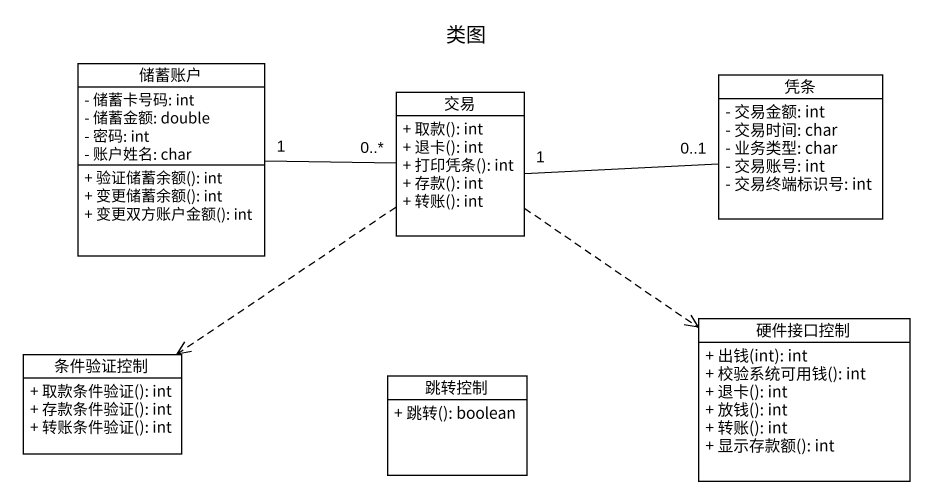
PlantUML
@startuml
title 类图
hide circle
hide empty members
skinparam classAttributeIconSize 0
class 储蓄账户 {
  - 储蓄卡号码: int
  - 储蓄金额: double
  - 密码: int
  - 账户姓名: char
  + 验证储蓄余额(): int
  + 变更储蓄余额(): int
  + 变更双方账户金额(): int
}
class 交易 {
  + 取款(): int
  + 退卡(): int
  + 打印凭条(): int
  + 存款(): int
  + 转账(): int
}
class 凭条 {
  - 交易金额: int
  - 交易时间: char
  - 业务类型: char
  - 交易账号: int
  - 交易终端标识号: int
}
class 硬件接口控制 {
  + 出钱(int): int
  + 校验系统可用钱(): int
  + 退卡(): int
  + 放钱(): int
  + 转账(): int
  + 显示存款额(): int
}
class 条件验证控制 {
  + 取款条件验证(): int
  + 存款条件验证(): int
  + 转账条件验证(): int
}
class 跳转控制 {
  + 跳转(): boolean
}
交易 "0..*" -left- "1" 储蓄账户
交易 "1" -right- "0..1" 凭条
交易 ..> 硬件接口控制
交易 ..> 条件验证控制
@enduml
